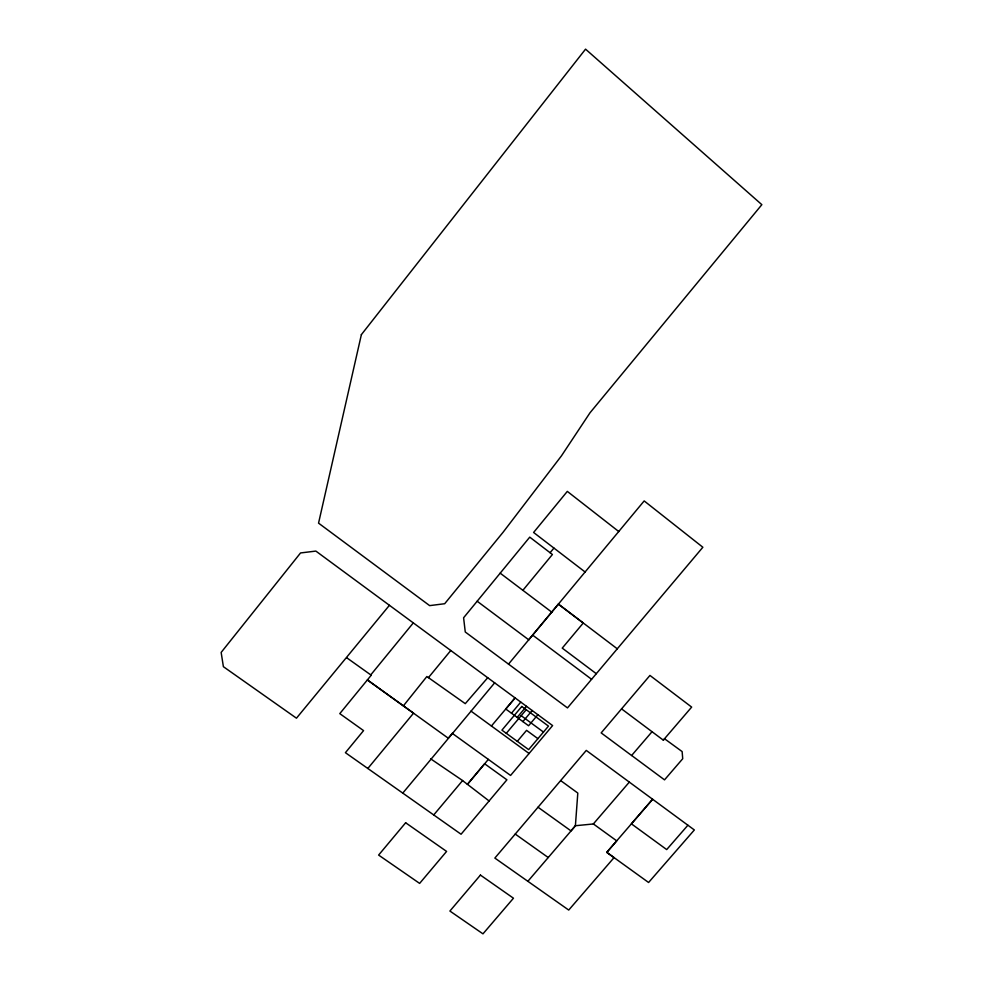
<?xml version="1.0" encoding="UTF-8"?>
<svg xmlns="http://www.w3.org/2000/svg" width="983" height="983" viewBox="0 0 983 983"><rect width="100%" height="100%" fill="white"/><g stroke="black" fill="none" stroke-linecap="round" stroke-linejoin="round"><path stroke-width="1.47" d="M538.02 807.215L571 830.893L575.399 825.732L577.807 793.06L560.654 780.576M403.374 705.868L426.868 676.525L465.278 703.656L487.715 677.729L552.606 725.577L510.582 775.44L452.254 733.343M487.715 677.729L315.862 551.082L300.54 552.95L221.15 652.429L223.387 666.683L296.461 718.192L389.428 605.295M346.741 657.774L371.23 675.223L339.786 713.633L363.563 730.615L345.414 752.683L402.772 793.109L494.67 682.829M370.763 674.891L413.315 622.89M428.404 677.656L450.779 650.5M522.87 590.316L552.409 554.498L529.751 537.136L463.595 617.766L465.266 631.995L567.486 707.907L702.857 547.248L644.172 500.925L508.494 664.139M367.839 768.46L413.548 713.166L367.359 679.929L448.26 738.208L452.327 733.343M550.087 552.729L553.921 548.084M528.694 639.847L558.369 604.115L617.287 648.805M467.416 784.323L484.607 763.754L506.909 779.814L461.064 834.235L402.772 793.109M515.067 697.893L505.754 709.013L528.571 725.761L537.873 714.715M511.479 713.216L520.781 702.108M433.724 814.956L462.6 780.551L430.64 758.815M467.49 784.311L488.367 759.355M491.402 726.019L515.141 697.893M517.181 717.406L526.483 706.322M522.882 721.583L532.184 710.525M506.294 733.318L526.212 709.714M517.304 741.354L526.569 730.344L537.898 738.651M687.903 825.229L586.273 750.41L494.854 858.073L568.727 910.061L614.056 857.606L606.781 852.359L652.638 799.24L631.393 823.84L666.695 849.582L687.903 825.229L694.354 829.959L648.583 882.488L606.781 852.359L616.722 840.858L593.4 823.963L575.399 825.732M652.073 731.671L631.602 755.509L601.166 732.9L649.947 675.432L691.663 707.096L663.304 740.15L621.563 708.878M527.883 881.284L575.473 825.732M593.327 823.975L629.341 782.075M663.378 740.138L664.557 738.774L682.141 751.59L682.718 758.741L664.52 779.863L631.664 755.497M515.227 834.063L548.195 857.508M470.98 711.102L529.087 753.494M521.174 715.673L543.464 732.065M477.16 601.227L528.768 639.835M532.639 635.116L591.582 679.29M596.312 673.711L562.239 648.116L583.251 623.013L558.369 604.115M500.187 573.163L551.77 612.151M585.143 572.032L533.597 532.467L567.314 491.389L618.786 531.557M462.526 780.563L489.104 800.973M361.375 334.638L318.553 523.14L429.645 605.626L444.685 603.722L503.099 532.233L561.44 455.879L589.984 412.811L761.85 204.673L585.549 49.15L361.375 334.638M405.647 822.759L378.615 855.075L419.63 883.398L446.589 851.413L405.647 822.759M521.801 706.458L501.932 730.136L528.645 749.624L548.489 726.118L521.801 706.458M480.429 875.091L449.907 911.044L482.972 933.85L513.458 898.204L480.429 875.091"/></g></svg>
